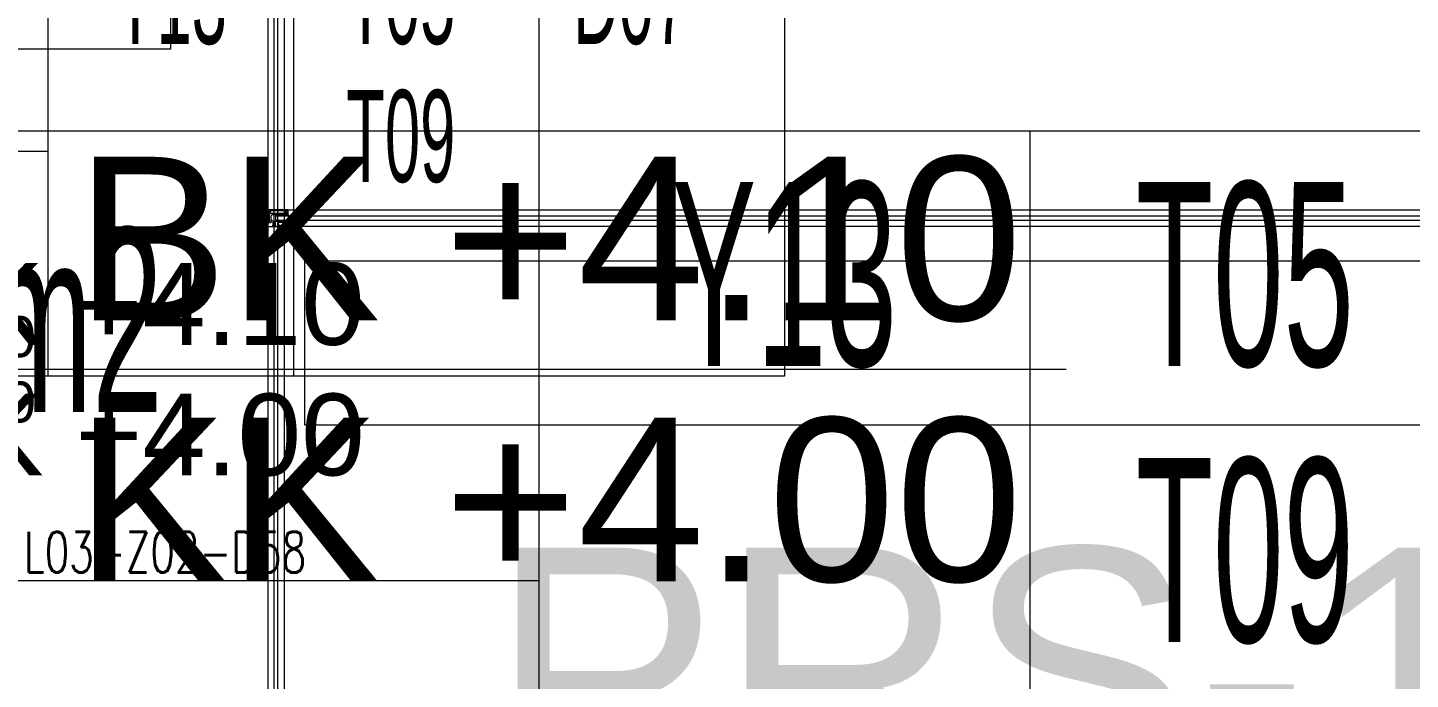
# Model space of a CAD drawing. Extents: x -9058 to 11890, y 0 to 8245.
# Drawn here: x 9276.4 to 9614.3, y 2625.1 to 2784.5 of the extents above; entities that cross this region are included whole.
import ezdxf
from ezdxf.enums import TextEntityAlignment as Align

# ---------------------------------------------------------------- set-up
doc = ezdxf.new("R2010")
doc.units = 0
doc.header["$MEASUREMENT"] = 0
doc.linetypes.add('DASHDOT', pattern=[1, 0.5, -0.25, 0, -0.25])
doc.layers.get('0').update_dxf_attribs({"color": 9, "lineweight": 9})
for name, color, linetype, lineweight in [('05', 9, 'Continuous', 9), ('06D', 9, 'Continuous', 9), ('10', 9, 'Continuous', 9), ('15', 9, 'Continuous', 9), ('21', 9, 'Continuous', 9), ('21 @ 10 (1)', 9, 'Continuous', 9), ('21 @ 10 (2)', 9, 'Continuous', 9), ('21 @ 20', 9, 'Continuous', 9), ('21 @ 5 (1)', 9, 'Continuous', 9), ('21 @ 5 (2)', 9, 'Continuous', 9), ('21_mahal200', 9, 'Continuous', 9), ('21_mahal200 @ 10 (1)', 9, 'Continuous', 9), ('21_mahal200 @ 10 (2)', 9, 'Continuous', 9), ('21_mahal200 @ 20', 9, 'Continuous', 9), ('21_mahal200 @ 5 (1)', 9, 'Continuous', 9), ('21_mahal200 @ 5 (2)', 9, 'Continuous', 9), ('40A', 9, 'Continuous', 9), ('E-DEDEKTÖR NUMARALARI', 20, 'Continuous', 30)]:
    doc.layers.add(name, color=color, linetype=linetype, lineweight=lineweight)
doc.styles.add('Arial', font='arial.ttf', dxfattribs={"height": 2.5})
doc.styles.add('E-YAZI', font='txttw.shx')
doc.styles.add('MuuM_TEXT-STANDART', font='ARIALN.TTF')
pattern_1 = [(225, (-4013.78252, -7472.22006), (-0.0883883476, 0.0883883476), []), (135, (-4013.78252, -7472.22006), (0.0883883476, 0.0883883476), [])]

# ---------------------------------------------------------------- blocks, each defined once
blk = doc.blocks.new('0a_roomno2')
blk.add_lwpolyline([(30, -16), (0, -16), (0, 0), (30, 0)], close=True)
for points in [[(0, 0), (30, 0)], [(0, -5), (30, -5)], [(12, -5), (12, -16)], [(18, -5), (18, -16)], [(24, -5), (24, -16)], [(12, -10.5), (0, -10.5)]]:
    blk.add_lwpolyline(points)
at = {"layer": '40A'}
blk.add_lwpolyline([(0, 0), (30, 0)], dxfattribs=at)
at = {"style": 'MuuM_TEXT-STANDART', "width": 0.6}
blk.add_text('H:', height=2.25, dxfattribs=at).set_placement((0.525, -12.962), align=Align.MIDDLE_LEFT)
at = {"style": 'Arial'}
blk.add_attdef('ODANO', (0, 1.505), '', height=3, dxfattribs=at)
blk.add_attdef('MEKANADI', text='', height=3, dxfattribs=at).set_placement((0.525, -4.75), align=Align.BOTTOM_LEFT)
at = {"style": 'MuuM_TEXT-STANDART', "width": 0.6}
for tag, p in [('YER01', (15, -7)), ('TAVAN01', (20.625, -7)), ('DUVAR01', (26.25, -7)), ('YER02', (15, -10.375)), ('TAVAN02', (20.625, -10.375)), ('DUVAR02', (26.25, -10.375)), ('YER03', (15, -13.75)), ('TAVAN03', (20.625, -13.75)), ('DUVAR03', (26.25, -13.75))]:
    blk.add_attdef(tag, text='', height=2.25, dxfattribs=at).set_placement(p, align=Align.MIDDLE_CENTER)
at = {"style": 'MuuM_TEXT-STANDART'}
blk.add_attdef('M2', text='', height=2.25, dxfattribs=at).set_placement((1.323, -7.805), align=Align.MIDDLE_LEFT)
at = {"style": 'MuuM_TEXT-STANDART', "width": 0.6}
blk.add_attdef('TEMIZTAVANYUKSEKLIGI', text='', height=2.25, dxfattribs=at).set_placement((2.7, -13.162), align=Align.MIDDLE_LEFT)
blk = doc.blocks.new('*U1882')
at = {"layer": '21_mahal200 @ 10 (1)'}
ref = blk.add_blockref('0a_roomno2', (9161.34, 2859.21), dxfattribs=dict(at, xscale=10, yscale=10, zscale=10))
ref.add_attrib('ODANO', ' PRS-1K-02', (9161.34, 2876.76), dxfattribs={"layer": '0', "height": 30, "style": 'Arial'})
ref.add_attrib('MEKANADI', 'KORİDOR', dxfattribs={"layer": '0', "height": 30, "style": 'Arial'}).set_placement((9166.59, 2814.21), align=Align.BOTTOM_LEFT)
ref.add_attrib('M2', '##### m2', dxfattribs={"layer": '0', "height": 22.5, "style": 'MuuM_TEXT-STANDART', "width": 0.6}).set_placement((9166.59, 2786.08), align=Align.MIDDLE_LEFT)
ref.add_attrib('TEMIZTAVANYUKSEKLIGI', '2.80 m', dxfattribs={"layer": '0', "height": 22.5, "style": 'MuuM_TEXT-STANDART', "width": 0.6}).set_placement((9188.34, 2730.09), align=Align.MIDDLE_LEFT)
ref.add_attrib('YER01', 'Y13', dxfattribs={"layer": '0', "height": 22.5, "style": 'MuuM_TEXT-STANDART', "width": 0.6}).set_placement((9311.34, 2791.71), align=Align.MIDDLE_CENTER)
ref.add_attrib('TAVAN01', 'T05', dxfattribs={"layer": '0', "height": 22.5, "style": 'MuuM_TEXT-STANDART', "width": 0.6}).set_placement((9367.59, 2791.71), align=Align.MIDDLE_CENTER)
ref.add_attrib('DUVAR01', 'D07', dxfattribs={"layer": '0', "height": 22.5, "style": 'MuuM_TEXT-STANDART', "width": 0.6}).set_placement((9423.84, 2791.71), align=Align.MIDDLE_CENTER)
ref.add_attrib('TAVAN02', 'T09', dxfattribs={"layer": '0', "height": 22.5, "style": 'MuuM_TEXT-STANDART', "width": 0.6}).set_placement((9367.59, 2757.96), align=Align.MIDDLE_CENTER)
at = {"layer": '21_mahal200 @ 10 (2)'}
ref = blk.add_blockref('0a_roomno2', (9161.34, 2859.21), dxfattribs=dict(at, xscale=10, yscale=10, zscale=10))
ref.add_attrib('ODANO', ' PRS-1K-02', (9161.34, 2876.76), dxfattribs={"layer": '0', "height": 30, "style": 'Arial'})
ref.add_attrib('MEKANADI', 'KORİDOR', dxfattribs={"layer": '0', "height": 30, "style": 'Arial'}).set_placement((9166.59, 2814.21), align=Align.BOTTOM_LEFT)
ref.add_attrib('M2', '##### m2', dxfattribs={"layer": '0', "height": 22.5, "style": 'MuuM_TEXT-STANDART', "width": 0.6}).set_placement((9166.59, 2786.08), align=Align.MIDDLE_LEFT)
ref.add_attrib('TEMIZTAVANYUKSEKLIGI', '2.80 m', dxfattribs={"layer": '0', "height": 22.5, "style": 'MuuM_TEXT-STANDART', "width": 0.6}).set_placement((9188.34, 2730.09), align=Align.MIDDLE_LEFT)
ref.add_attrib('YER01', 'Y13', dxfattribs={"layer": '0', "height": 22.5, "style": 'MuuM_TEXT-STANDART', "width": 0.6}).set_placement((9311.34, 2791.71), align=Align.MIDDLE_CENTER)
ref.add_attrib('TAVAN01', 'T05', dxfattribs={"layer": '0', "height": 22.5, "style": 'MuuM_TEXT-STANDART', "width": 0.6}).set_placement((9367.59, 2791.71), align=Align.MIDDLE_CENTER)
ref.add_attrib('DUVAR01', 'D07', dxfattribs={"layer": '0', "height": 22.5, "style": 'MuuM_TEXT-STANDART', "width": 0.6}).set_placement((9423.84, 2791.71), align=Align.MIDDLE_CENTER)
ref.add_attrib('TAVAN02', 'T09', dxfattribs={"layer": '0', "height": 22.5, "style": 'MuuM_TEXT-STANDART', "width": 0.6}).set_placement((9367.59, 2757.96), align=Align.MIDDLE_CENTER)
at = {"layer": '21_mahal200 @ 20'}
ref = blk.add_blockref('0a_roomno2', (9161.34, 2859.21), dxfattribs=dict(at, xscale=20, yscale=20, zscale=20))
ref.add_attrib('M2', '##### m2', dxfattribs={"layer": '0', "height": 45, "style": 'MuuM_TEXT-STANDART', "width": 0.6}).set_placement((9171.84, 2712.96), align=Align.MIDDLE_LEFT)
ref.add_attrib('YER01', 'Y13', dxfattribs={"layer": '0', "height": 45, "style": 'MuuM_TEXT-STANDART', "width": 0.6}).set_placement((9461.34, 2724.21), align=Align.MIDDLE_CENTER)
ref.add_attrib('TAVAN01', 'T05', dxfattribs={"layer": '0', "height": 45, "style": 'MuuM_TEXT-STANDART', "width": 0.6}).set_placement((9573.84, 2724.21), align=Align.MIDDLE_CENTER)
ref.add_attrib('TAVAN02', 'T09', dxfattribs={"layer": '0', "height": 45, "style": 'MuuM_TEXT-STANDART', "width": 0.6}).set_placement((9573.84, 2656.71), align=Align.MIDDLE_CENTER)
at = {"layer": '21_mahal200 @ 5 (1)'}
ref = blk.add_blockref('0a_roomno2', (9161.34, 2859.21), dxfattribs=dict(at, xscale=5, yscale=5, zscale=5))
ref.add_attrib('ODANO', ' PRS-1K-02', (9161.34, 2867.98), dxfattribs={"layer": '0', "height": 15, "style": 'Arial'})
ref.add_attrib('MEKANADI', 'KORİDOR', dxfattribs={"layer": '0', "height": 15, "style": 'Arial'}).set_placement((9163.97, 2836.71), align=Align.BOTTOM_LEFT)
ref.add_attrib('M2', '##### m2', dxfattribs={"layer": '0', "height": 11.25, "style": 'MuuM_TEXT-STANDART', "width": 0.6}).set_placement((9163.97, 2822.64), align=Align.MIDDLE_LEFT)
ref.add_attrib('TEMIZTAVANYUKSEKLIGI', '2.80 m', dxfattribs={"layer": '0', "height": 11.25, "style": 'MuuM_TEXT-STANDART', "width": 0.6}).set_placement((9174.84, 2794.65), align=Align.MIDDLE_LEFT)
ref.add_attrib('YER01', 'Y13', dxfattribs={"layer": '0', "height": 11.25, "style": 'MuuM_TEXT-STANDART', "width": 0.6}).set_placement((9236.34, 2825.46), align=Align.MIDDLE_CENTER)
ref.add_attrib('TAVAN01', 'T05', dxfattribs={"layer": '0', "height": 11.25, "style": 'MuuM_TEXT-STANDART', "width": 0.6}).set_placement((9264.47, 2825.46), align=Align.MIDDLE_CENTER)
ref.add_attrib('DUVAR01', 'D07', dxfattribs={"layer": '0', "height": 11.25, "style": 'MuuM_TEXT-STANDART', "width": 0.6}).set_placement((9292.59, 2825.46), align=Align.MIDDLE_CENTER)
ref.add_attrib('TAVAN02', 'T09', dxfattribs={"layer": '0', "height": 11.25, "style": 'MuuM_TEXT-STANDART', "width": 0.6}).set_placement((9264.47, 2808.58), align=Align.MIDDLE_CENTER)
at = {"layer": '21_mahal200 @ 5 (2)'}
ref = blk.add_blockref('0a_roomno2', (9161.34, 2859.21), dxfattribs=dict(at, xscale=5, yscale=5, zscale=5))
ref.add_attrib('ODANO', ' PRS-1K-02', (9161.34, 2867.98), dxfattribs={"layer": '0', "height": 15, "style": 'Arial'})
ref.add_attrib('MEKANADI', 'KORİDOR', dxfattribs={"layer": '0', "height": 15, "style": 'Arial'}).set_placement((9163.97, 2836.71), align=Align.BOTTOM_LEFT)
ref.add_attrib('M2', '##### m2', dxfattribs={"layer": '0', "height": 11.25, "style": 'MuuM_TEXT-STANDART', "width": 0.6}).set_placement((9163.97, 2822.64), align=Align.MIDDLE_LEFT)
ref.add_attrib('TEMIZTAVANYUKSEKLIGI', '2.80 m', dxfattribs={"layer": '0', "height": 11.25, "style": 'MuuM_TEXT-STANDART', "width": 0.6}).set_placement((9174.84, 2794.65), align=Align.MIDDLE_LEFT)
ref.add_attrib('YER01', 'Y13', dxfattribs={"layer": '0', "height": 11.25, "style": 'MuuM_TEXT-STANDART', "width": 0.6}).set_placement((9236.34, 2825.46), align=Align.MIDDLE_CENTER)
ref.add_attrib('TAVAN01', 'T05', dxfattribs={"layer": '0', "height": 11.25, "style": 'MuuM_TEXT-STANDART', "width": 0.6}).set_placement((9264.47, 2825.46), align=Align.MIDDLE_CENTER)
ref.add_attrib('DUVAR01', 'D07', dxfattribs={"layer": '0', "height": 11.25, "style": 'MuuM_TEXT-STANDART', "width": 0.6}).set_placement((9292.59, 2825.46), align=Align.MIDDLE_CENTER)
ref.add_attrib('TAVAN02', 'T09', dxfattribs={"layer": '0', "height": 11.25, "style": 'MuuM_TEXT-STANDART', "width": 0.6}).set_placement((9264.47, 2808.58), align=Align.MIDDLE_CENTER)
blk = doc.blocks.new('*U782')
at = {"layer": '06D'}
for points in [[(-3.99, 799.66), (-3.99, 4.95)], [(0.01, 799.66), (0.01, 4.96)]]:
    blk.add_lwpolyline(points, dxfattribs=at)
at = {"layer": '15'}
for points in [[(-2.5, 802.65), (-2.5, 1.96)], [(-1.5, 1.96), (-1.5, 802.65)]]:
    blk.add_lwpolyline(points, dxfattribs=at)
blk = doc.blocks.new('0a_elevationtarget-p')
h = blk.add_hatch(color=256)
h.paths.add_polyline_path([(2.5, 0, 0.414214), (0, 2.5), (0, 0)])
h.paths.add_polyline_path([(0, 0), (-2.5, 0, 0.414214), (0, -2.5)])
blk.add_line((0, -3.5), (0, 3.5))
blk.add_lwpolyline([(16.605, 0), (-4, 0)])
blk.add_circle((0, 0), 2.5)
at = {"layer": '40A'}
blk.add_lwpolyline([(-2.5, 0), (2.5, 0)], dxfattribs=at)
at = {"style": 'Arial'}
blk.add_attdef('BITMISKOT', text='', height=2, dxfattribs=at).set_placement((4.5, 0), align=Align.BOTTOM_LEFT)
blk.add_attdef('KABAKOT', text='', height=2, dxfattribs=at).set_placement((4.5, -0.592), align=Align.TOP_LEFT)
blk = doc.blocks.new('*U1889')
at = {"layer": '21 @ 10 (1)', "xscale": 10, "yscale": 10, "zscale": 10}
blk.add_blockref('0a_elevationtarget-p', (9198.06, 2700.89), dxfattribs=at).add_auto_attribs({'BITMISKOT': 'BK +4.10', 'KABAKOT': 'KK +4.00'})
at = {"layer": '21 @ 10 (2)', "xscale": 10, "yscale": 10, "zscale": 10}
blk.add_blockref('0a_elevationtarget-p', (9198.06, 2700.89), dxfattribs=at).add_auto_attribs({'BITMISKOT': 'BK +4.10', 'KABAKOT': 'KK +4.00'})
at = {"layer": '21 @ 20', "xscale": 20, "yscale": 20, "zscale": 20}
blk.add_blockref('0a_elevationtarget-p', (9198.06, 2700.89), dxfattribs=at).add_auto_attribs({'BITMISKOT': 'BK +4.10', 'KABAKOT': 'KK +4.00'})
at = {"layer": '21 @ 5 (1)', "xscale": 5, "yscale": 5, "zscale": 5}
blk.add_blockref('0a_elevationtarget-p', (9198.06, 2700.89), dxfattribs=at).add_auto_attribs({'BITMISKOT': 'BK +4.10', 'KABAKOT': 'KK +4.00'})
at = {"layer": '21 @ 5 (2)', "xscale": 5, "yscale": 5, "zscale": 5}
blk.add_blockref('0a_elevationtarget-p', (9198.06, 2700.89), dxfattribs=at).add_auto_attribs({'BITMISKOT': 'BK +4.10', 'KABAKOT': 'KK +4.00'})
blk = doc.blocks.new('*U781')
at = {"layer": '10'}
h = blk.add_hatch(dxfattribs=at)
h.set_pattern_fill('NET', color=256, angle=315, style=0)
h.set_pattern_definition([(225, (-4038.56212, -7477.98314), (-0.0883883476, 0.0883883476), []), (135, (-4038.56212, -7477.98314), (0.0883883476, 0.0883883476), [])])
h.paths.add_polyline_path([(-3.08, 498.1), (-2.01, 498.1), (-2.01, 497.92), (-3.08, 497.92)])
h = blk.add_hatch(dxfattribs=at)
h.set_pattern_fill('NET', color=256, angle=315, style=0)
h.set_pattern_definition(pattern_1)
h.paths.add_polyline_path([(-2.88, 493.48), (-2.88, 493.43), (-2.99, 493.39), (-3.03, 493.39), (-3.03, 493.41), (-3.16, 493.41), (-3.16, 493.12), (-3.03, 493.12), (-3.03, 493.16), (-2.88, 493.11), (-2.89, 493.03), (-2.52, 492.85), (-2.52, 492.96), (-2.56, 492.96), (-2.75, 493.12, 0.2599), (-2.52, 493.2), (-2.52, 493.45, 0.382682)])
h.paths.add_polyline_path([(-2.76, 493.24), (-2.76, 493.43, -2.16717)], flags=16)
h = blk.add_hatch(dxfattribs=at)
h.set_pattern_fill('NET', color=256, angle=315, style=0)
h.set_pattern_definition([(225, (-4017.50971, -7480.43918), (-0.0883883476, 0.0883883476), []), (135, (-4017.50971, -7480.43918), (0.0883883476, 0.0883883476), [])])
h.paths.add_polyline_path([(-2.83, 494.65), (-2.52, 494.65), (-2.52, 493.62), (-2.83, 493.62)])
h = blk.add_hatch(dxfattribs=at)
h.set_pattern_fill('NET', color=256, angle=315, style=0)
h.set_pattern_definition([(225, (-4017.50971, -7473.93004), (-0.0883883476, 0.0883883476), []), (135, (-4017.50971, -7473.93004), (0.0883883476, 0.0883883476), [])])
h.paths.add_polyline_path([(-1.48, 494.65), (-1.18, 494.65), (-1.18, 493.62), (-1.48, 493.62)])
h = blk.add_hatch(dxfattribs=at)
h.set_pattern_fill('NET', color=256, angle=315, style=0)
h.set_pattern_definition(pattern_1)
h.paths.add_polyline_path([(-1.11, 493.48), (-1.11, 493.43), (-1.01, 493.39), (-0.96, 493.39), (-0.96, 493.41), (-0.84, 493.41), (-0.83, 493.12), (-0.96, 493.12), (-0.96, 493.16), (-1.11, 493.11), (-1.1, 493.03), (-1.48, 492.85), (-1.48, 492.96), (-1.43, 492.96), (-1.24, 493.12, -0.2599), (-1.48, 493.2), (-1.48, 493.45, -0.382682)])
h.paths.add_polyline_path([(-1.24, 493.24), (-1.24, 493.43, 2.16717)], flags=16)
at = {"layer": '06D'}
for points in [[(-3.99, 493.03), (-3.99, 4.95)], [(0.01, 493.03), (0.01, 4.96)]]:
    blk.add_lwpolyline(points, dxfattribs=at)
at = {"layer": '10'}
for points in [[(-1.02, 497.92), (-1.55, 497.92), (-1.55, 498.1), (-1.68, 498.1), (-1.68, 497.92), (-3.33, 497.92), (-3.33, 498.1), (-3.76, 498.1), (-3.76, 497.98), (-4, 497.98), (-4, 493.02), (-2.88, 493.02), (-2.88, 493.12), (-3.06, 493.17), (-3.06, 493.12), (-3.43, 493.12), (-3.43, 493.39), (-2.88, 493.39), (-2.88, 493.54), (-2.83, 493.58), (-2.83, 496.83), (-2.54, 496.9), (-2.54, 497.2), (-3.14, 497.2), (-3.14, 497.52), (-1.02, 497.52)], [(-2.98, 496.07), (-2.98, 496.75), (-3.68, 496.75), (-3.72, 496.82), (-3.8, 496.82), (-3.8, 496.02), (-3.66, 496.02), (-3.6, 496.07)]]:
    blk.add_lwpolyline(points, close=True, dxfattribs=at)
for points in [[(-3.08, 497.92), (-3.08, 498.1), (-2.01, 498.1)], [(-2.01, 497.92), (-2.01, 498.1)], [(-0.15, 493.18), (-0.6, 493.18), (-0.6, 493.5), (-0.89, 493.5), (-0.89, 493.58), (-1.11, 493.48), (-1.11, 493.43), (-1.01, 493.39), (-0.96, 493.39), (-0.96, 493.41), (-0.71, 493.41), (-0.71, 493.12), (-0.96, 493.12), (-0.96, 493.16), (-1.11, 493.11), (-1.1, 493.03), (0, 493.03), (0, 497.99)], [(-3.56, 495.28), (-3.56, 495.43), (-3.8, 495.43), (-3.8, 493.23), (-3.57, 493.23), (-3.57, 493.53), (-3.03, 493.53), (-3.03, 495.43)], [(-3.16, 493.39), (-3.16, 493.12)], [(-2.83, 496.02), (-1.18, 496.02)], [(-2.5, 494.65), (-2.83, 494.65)], [(-2.83, 493.62), (-2.83, 493.62), (-2.5, 493.62)], [(-1.5, 494.65), (-1.18, 494.65)], [(-0.89, 493.58), (-0.89, 493.62), (-1.5, 493.62)], [(-0.84, 493.41), (-0.83, 493.12)], [(-2.88, 493.02), (-2.52, 492.85)], [(-2.75, 493.12), (-2.56, 492.96), (-2.52, 492.96)], [(-1.24, 493.12), (-1.43, 492.96), (-1.48, 492.96)], [(-1.1, 493.03), (-1.48, 492.85)]]:
    blk.add_lwpolyline(points, dxfattribs=at)
for points in [[(-1.18, 493.62), (-1.18, 496.87, 0.414214), (-1.51, 497.2), (-2.54, 497.2)], [(-0.32, 493.93), (-0.77, 493.93, -0.414214), (-0.87, 494.03), (-0.87, 497.28), (-0.14, 497.28)], [(0, 497.99), (-0.14, 497.99), (-0.14, 497.65), (-0.62, 497.65, 1), (-0.62, 497.45)], [(-0.62, 497.45, 0.305404), (-0.5, 497.53, 5.773092)], [(-0.5, 497.53), (-0.14, 497.53), (-0.14, 493.22), (-0.11, 493.22, -0.561743), (-0.1, 493.13, -0.595966), (-0.15, 493.18, 2.204878)], [(-3.03, 495.43), (-3.44, 495.43), (-3.44, 495.28, -1), (-3.56, 495.28, 1)], [(-2.76, 493.43), (-2.76, 493.24, 1)], [(-1.24, 493.43), (-1.24, 493.24, -1)], [(-0.89, 493.5), (-0.31, 493.61, 0.833203), (-0.32, 493.93, 0.447088)]]:
    blk.add_lwpolyline(points, format="xyb", dxfattribs=at)
for centre, radius, start, end in [((-2.72, 493.26), 0.273, 35.9738, 126.4289), ((-2.68, 493.34), 0.125, 229.5402, 130.4598), ((-1.28, 493.26), 0.273, 53.5711, 144.0262), ((-1.32, 493.34), 0.125, 49.5402, 310.4598), ((-2.7, 493.37), 0.253, 258.6676, 324.1258), ((-1.29, 493.37), 0.253, 215.8742, 281.3324)]:
    blk.add_arc(centre, radius, start, end, dxfattribs=at)
at = {"layer": '15'}
for points in [[(-2.5, 496.02), (-2.5, 1.96)], [(-1.5, 1.96), (-1.5, 496.02)]]:
    blk.add_lwpolyline(points, dxfattribs=at)
blk = doc.blocks.new('*U1894')
at = {"layer": '21_mahal200 @ 20'}
ref = blk.add_blockref('0a_roomno2', (9366, 2562.2), dxfattribs=dict(at, xscale=20, yscale=20, zscale=20))
ref.add_attrib('ODANO', ' PRS-1K-09', (9366, 2597.3), dxfattribs={"layer": '0', "height": 60, "style": 'Arial'})
blk = doc.blocks.new('p-dolay-porschee')
blk.add_lwpolyline([(0, 0), (100, 0), (100, -100), (0, -100)], close=True)

msp = doc.modelspace()

# ---------------------------------------------------------------- block references
at = {"layer": '05', "xscale": -0.4, "yscale": 4.8, "rotation": 90}
msp.add_blockref('p-dolay-porschee', (9344.07, 2727.33), dxfattribs=at)
at = {"layer": '10'}
msp.add_blockref('*U782', (9339.06, 2415.25), dxfattribs=at)
at = {"layer": '10', "rotation": 90}
msp.add_blockref('*U781', (9833.06, 2739.87), dxfattribs=at)
at = {"layer": '21', "color": 6, "linetype": 'DASHDOT'}
msp.add_blockref('*U1889', (0, 0), dxfattribs=at)
at = {"layer": '21_mahal200', "color": 6, "linetype": 'DASHDOT'}
for name in ['*U1882', '*U1894']:
    msp.add_blockref(name, (0, 0), dxfattribs=at)

# ---------------------------------------------------------------- texts
at = {"layer": 'E-DEDEKTÖR NUMARALARI', "style": 'E-YAZI', "width": 0.7}
msp.add_text('L03-Z02-D58', height=10, dxfattribs=at).set_placement((9275.48, 2651.21))

doc.saveas('drawing.dxf')
